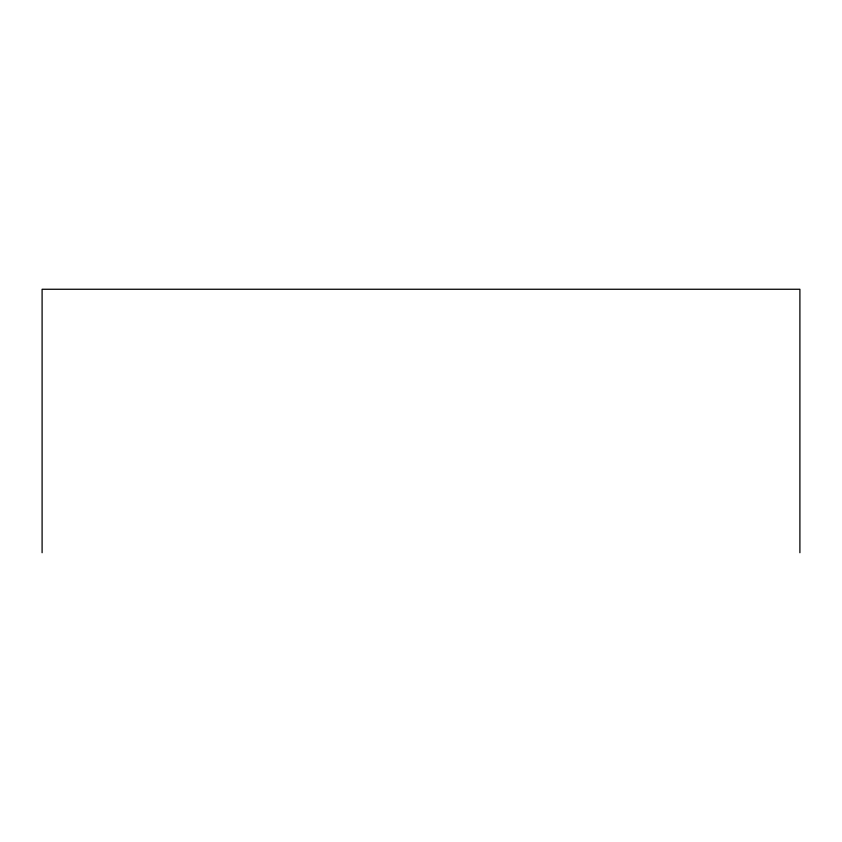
<?xml version="1.0" encoding="UTF-8"?>
<svg xmlns="http://www.w3.org/2000/svg" width="842" height="842" viewBox="0 0 842 842"><rect width="100%" height="100%" fill="white"/><g stroke="black" fill="none" stroke-linecap="round" stroke-linejoin="round"><path stroke-width="1.26" d="M799.9 552.741L799.9 289.259L42.1 289.259L42.1 552.741"/></g></svg>
